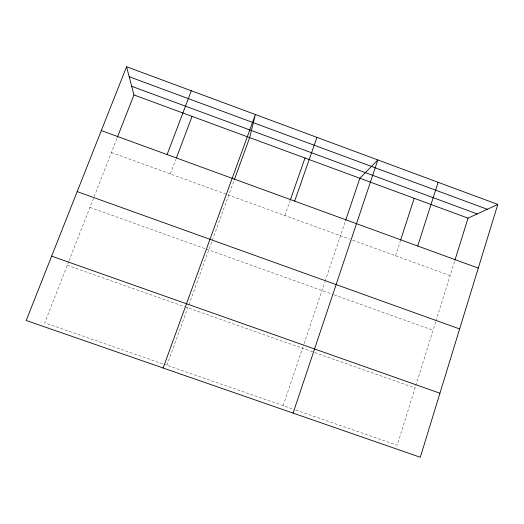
<?xml version="1.0" encoding="UTF-8"?>
<svg xmlns="http://www.w3.org/2000/svg" width="524" height="524" viewBox="0 0 524 524"><rect width="100%" height="100%" fill="white"/><g stroke="black" fill="none" stroke-linecap="round" stroke-linejoin="round"><path stroke-width="0.39" stroke-dasharray="2.62 1.97" d="M435.706 321.821L397.205 445.269L295.385 409.906M435.942 321.048L454.721 260.834M395.548 255.751L400.336 241.001M283.163 405.655L303.809 344.419M304.071 343.652L324.854 282.03M325.109 281.257L345.63 220.407M284.859 215.534L289.962 200.967M166.894 365.267L234.313 179.798M170.359 173.929L175.789 159.538M68.736 261.476L44.71 322.83L163.049 363.931M69.037 260.71L117.042 138.12M163.816 364.2L294.619 409.637M67.249 265.282L183.944 306.448M184.71 306.717L313.974 352.318M314.741 352.587L415.074 387.976M89.918 207.393L333.454 294.619M334.22 294.894L433.06 330.297M111.402 152.51L349.646 239.075M352.704 240.182L450.123 275.585"/><path stroke-width="0.79" d="M497.8 204.439L420.3 457.256L26.2 320.492L126.566 66.745L497.8 204.439L468.037 218.154L133.948 94.942L126.566 66.745M454.963 260.061L468.037 218.154M417.707 246.011L438.123 182.3M400.585 240.221L414.189 198.295M293.093 413.109L377.837 159.944L359.85 178.252L345.63 220.407M294.665 201.118L316.935 137.353M290.231 200.201L305.001 158.025M163.115 368.005L255.398 114.527L249.647 137.615L234.313 179.798M176.359 158.025L192.079 116.38M167.104 154.58L191.326 90.763M117.337 137.36L133.948 94.942M51.647 256.151L439.931 393.229M77.179 191.601L459.633 328.941M101.315 130.574L478.281 268.111M131.681 86.296L477.181 213.936M129.179 76.733L487.274 209.286"/></g></svg>
